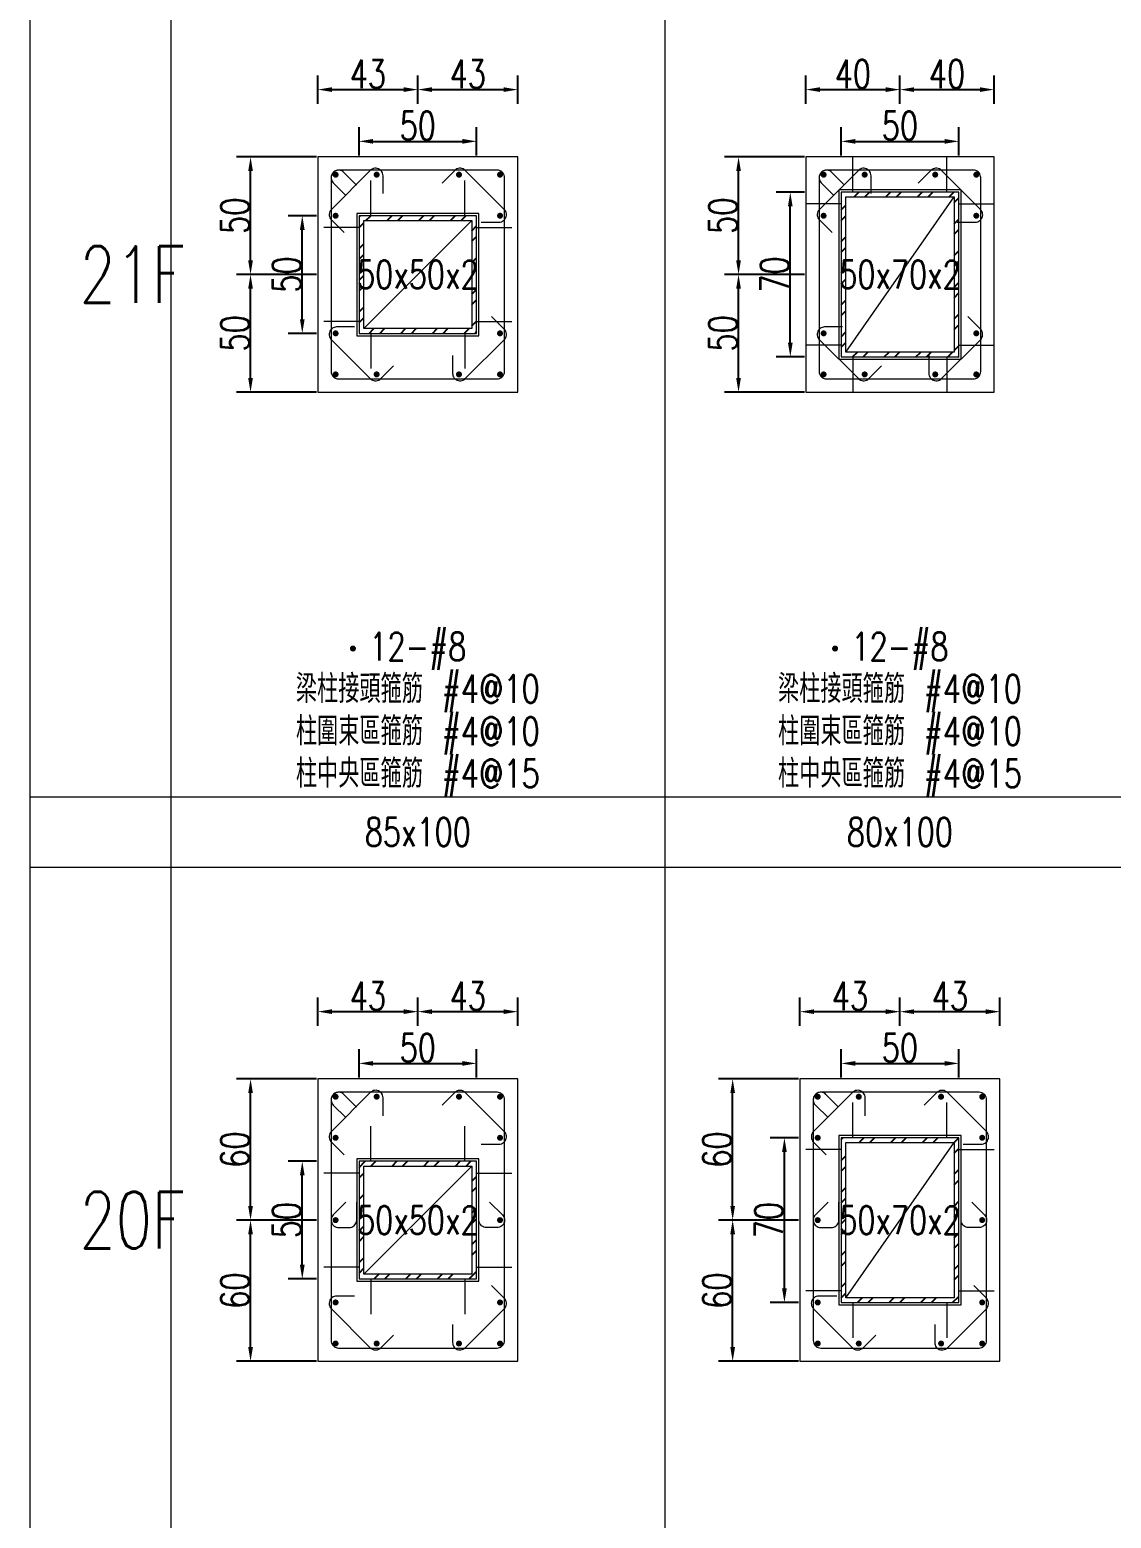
# Model space of a CAD drawing. Header units: millimetres. Extents: x 0 to 3905, y 0 to 8880.
# Drawn here: x 0 to 460, y 7763 to 8396 of the extents above; entities that cross this region are included whole.
import ezdxf
from ezdxf.enums import TextEntityAlignment as Align

# ---------------------------------------------------------------- set-up
doc = ezdxf.new("R2010")
doc.units = ezdxf.units.MM
doc.layers.get('DEFPOINTS').update_dxf_attribs({"color": 3})
for name, color, linetype in [('Hatch線', 6, 'Continuous'), ('主筋斷面', 2, 'Continuous'), ('文字-主筋根數', 7, 'Continuous'), ('文字-剪力筋 中央區', 7, 'Continuous'), ('文字-剪力筋-BC', 7, 'Continuous'), ('文字-剪力筋-圍束區', 7, 'Continuous'), ('文字-斷面尺寸', 7, 'Continuous'), ('文字-樓群名稱', 7, 'Continuous'), ('文字-輔助字', 7, 'Continuous'), ('柱斷面線', 4, 'Continuous'), ('標註字', 4, 'Continuous'), ('箍筋線', 1, 'Continuous'), ('網格線', 7, 'Continuous'), ('鋼柱', 11, 'Continuous')]:
    doc.layers.add(name, color=color, linetype=linetype)
doc.styles.add('note', font='txt.shx', dxfattribs={"width": 0.75, "height": 12})
doc.styles.add('txt', font='txt.shx', dxfattribs={"height": 0.2, "bigfont": 'chineset.shx'})
doc.dimstyles.new('RCAD_DIM', dxfattribs={"dimtxt": 12, "dimasz": 6, "dimexe": 6, "dimexo": 0.625, "dimtad": 1, "dimdec": 0, "dimdsep": 46, "dimtxsty": 'note', "dimcen": 2.5, "dimclrd": 256, "dimclre": 256, "dimclrt": 256, "dimadec": 0, "dimazin": 0, "dimtfac": 1, "dimtmove": 0, "dimatfit": 3, "dimfxl": 0, "dimtolj": 1, "dimarcsym": 0})

# ---------------------------------------------------------------- blocks, each defined once
blk = doc.blocks.new('*D132')
at = {"layer": 'DEFPOINTS', "color": 0}
for p in [(190, 7956.625), (140, 7950), (190, 7950)]:
    blk.add_point(p, dxfattribs=at)
at = {"layer": '標註字', "lineweight": -2}
for p, q in [((140, 7950.625), (140, 7962.625)), ((190, 7950.625), (190, 7962.625)), ((146, 7956.625), (184, 7956.625))]:
    blk.add_line(p, q, dxfattribs=at)
at = {"layer": '標註字'}
for points in [[(146, 7957.625), (146, 7955.625), (140, 7956.625)], [(184, 7955.625), (184, 7957.625), (190, 7956.625)]]:
    blk.add_solid(points, dxfattribs=at)
at = {"layer": '標註字', "insert": (165, 7963.25), "char_height": 12, "attachment_point": 5, "style": 'note'}
blk.add_mtext('\\A1;50', dxfattribs=at)
blk = doc.blocks.new('*D133')
at = {"layer": 'DEFPOINTS', "color": 0}
for p in [(115.875, 7915), (122.5, 7915), (122.5, 7865)]:
    blk.add_point(p, dxfattribs=at)
at = {"layer": '標註字', "lineweight": -2}
for p, q in [((121.875, 7915), (109.875, 7915)), ((115.875, 7871), (115.875, 7909)), ((121.875, 7865), (109.875, 7865))]:
    blk.add_line(p, q, dxfattribs=at)
at = {"layer": '標註字'}
for points in [[(116.875, 7909), (114.875, 7909), (115.875, 7915)], [(114.875, 7871), (116.875, 7871), (115.875, 7865)]]:
    blk.add_solid(points, dxfattribs=at)
at = {"layer": '標註字', "insert": (109.25, 7890), "char_height": 12, "attachment_point": 5, "rotation": 90, "style": 'note'}
blk.add_mtext('\\A1;50', dxfattribs=at)
blk = doc.blocks.new('*D134')
at = {"layer": 'DEFPOINTS', "color": 0}
for p in [(165, 7978.625), (122.5, 7972), (165, 7972)]:
    blk.add_point(p, dxfattribs=at)
at = {"layer": '標註字', "lineweight": -2}
for p, q in [((122.5, 7972.625), (122.5, 7984.625)), ((165, 7972.625), (165, 7984.625)), ((128.5, 7978.625), (159, 7978.625))]:
    blk.add_line(p, q, dxfattribs=at)
at = {"layer": '標註字'}
for points in [[(128.5, 7979.625), (128.5, 7977.625), (122.5, 7978.625)], [(159, 7977.625), (159, 7979.625), (165, 7978.625)]]:
    blk.add_solid(points, dxfattribs=at)
at = {"layer": '標註字', "insert": (143.75, 7985.25), "char_height": 12, "attachment_point": 5, "style": 'note'}
blk.add_mtext('\\A1;43', dxfattribs=at)
blk = doc.blocks.new('*D135')
at = {"layer": 'DEFPOINTS', "color": 0}
for p in [(207.5, 7978.625), (165, 7972), (207.5, 7972)]:
    blk.add_point(p, dxfattribs=at)
at = {"layer": '標註字', "lineweight": -2}
for p, q in [((165, 7972.625), (165, 7984.625)), ((207.5, 7972.625), (207.5, 7984.625)), ((171, 7978.625), (201.5, 7978.625))]:
    blk.add_line(p, q, dxfattribs=at)
at = {"layer": '標註字'}
for points in [[(171, 7979.625), (171, 7977.625), (165, 7978.625)], [(201.5, 7977.625), (201.5, 7979.625), (207.5, 7978.625)]]:
    blk.add_solid(points, dxfattribs=at)
at = {"layer": '標註字', "insert": (186.25, 7985.25), "char_height": 12, "attachment_point": 5, "style": 'note'}
blk.add_mtext('\\A1;43', dxfattribs=at)
blk = doc.blocks.new('*D136')
at = {"layer": 'DEFPOINTS', "color": 0}
for p in [(93.875, 7890), (122.5, 7890), (122.5, 7830)]:
    blk.add_point(p, dxfattribs=at)
at = {"layer": '標註字', "lineweight": -2}
for p, q in [((121.875, 7890), (87.875, 7890)), ((93.875, 7836), (93.875, 7884)), ((121.875, 7830), (87.875, 7830))]:
    blk.add_line(p, q, dxfattribs=at)
at = {"layer": '標註字'}
for points in [[(94.875, 7884), (92.875, 7884), (93.875, 7890)], [(92.875, 7836), (94.875, 7836), (93.875, 7830)]]:
    blk.add_solid(points, dxfattribs=at)
at = {"layer": '標註字', "insert": (87.25, 7860), "char_height": 12, "attachment_point": 5, "rotation": 90, "style": 'note'}
blk.add_mtext('\\A1;60', dxfattribs=at)
blk = doc.blocks.new('*D137')
at = {"layer": 'DEFPOINTS', "color": 0}
for p in [(93.875, 7950), (122.5, 7950), (122.5, 7890)]:
    blk.add_point(p, dxfattribs=at)
at = {"layer": '標註字', "lineweight": -2}
for p, q in [((121.875, 7950), (87.875, 7950)), ((93.875, 7896), (93.875, 7944)), ((121.875, 7890), (87.875, 7890))]:
    blk.add_line(p, q, dxfattribs=at)
at = {"layer": '標註字'}
for points in [[(94.875, 7944), (92.875, 7944), (93.875, 7950)], [(92.875, 7896), (94.875, 7896), (93.875, 7890)]]:
    blk.add_solid(points, dxfattribs=at)
at = {"layer": '標註字', "insert": (87.25, 7920), "char_height": 12, "attachment_point": 5, "rotation": 90, "style": 'note'}
blk.add_mtext('\\A1;60', dxfattribs=at)
blk = doc.blocks.new('Circle_Filled')
at = {"const_width": 0.5}
blk.add_lwpolyline([(-0.25, 0, 1), (0.25, 0, 1)], format="xyb", close=True, dxfattribs=at)
blk = doc.blocks.new('*D138')
at = {"layer": 'DEFPOINTS', "color": 0}
for p in [(190, 8348.625), (140, 8342), (190, 8342)]:
    blk.add_point(p, dxfattribs=at)
at = {"layer": '標註字', "lineweight": -2}
for p, q in [((140, 8342.625), (140, 8354.625)), ((190, 8342.625), (190, 8354.625)), ((146, 8348.625), (184, 8348.625))]:
    blk.add_line(p, q, dxfattribs=at)
at = {"layer": '標註字'}
for points in [[(146, 8349.625), (146, 8347.625), (140, 8348.625)], [(184, 8347.625), (184, 8349.625), (190, 8348.625)]]:
    blk.add_solid(points, dxfattribs=at)
at = {"layer": '標註字', "insert": (165, 8355.25), "char_height": 12, "attachment_point": 5, "style": 'note'}
blk.add_mtext('\\A1;50', dxfattribs=at)
blk = doc.blocks.new('*D139')
at = {"layer": 'DEFPOINTS', "color": 0}
for p in [(115.875, 8317), (122.5, 8317), (122.5, 8267)]:
    blk.add_point(p, dxfattribs=at)
at = {"layer": '標註字', "lineweight": -2}
for p, q in [((121.875, 8317), (109.875, 8317)), ((115.875, 8273), (115.875, 8311)), ((121.875, 8267), (109.875, 8267))]:
    blk.add_line(p, q, dxfattribs=at)
at = {"layer": '標註字'}
for points in [[(116.875, 8311), (114.875, 8311), (115.875, 8317)], [(114.875, 8273), (116.875, 8273), (115.875, 8267)]]:
    blk.add_solid(points, dxfattribs=at)
at = {"layer": '標註字', "insert": (109.25, 8292), "char_height": 12, "attachment_point": 5, "rotation": 90, "style": 'note'}
blk.add_mtext('\\A1;50', dxfattribs=at)
blk = doc.blocks.new('*D140')
at = {"layer": 'DEFPOINTS', "color": 0}
for p in [(165, 8370.625), (122.5, 8364), (165, 8364)]:
    blk.add_point(p, dxfattribs=at)
at = {"layer": '標註字', "lineweight": -2}
for p, q in [((122.5, 8364.625), (122.5, 8376.625)), ((165, 8364.625), (165, 8376.625)), ((128.5, 8370.625), (159, 8370.625))]:
    blk.add_line(p, q, dxfattribs=at)
at = {"layer": '標註字'}
for points in [[(128.5, 8371.625), (128.5, 8369.625), (122.5, 8370.625)], [(159, 8369.625), (159, 8371.625), (165, 8370.625)]]:
    blk.add_solid(points, dxfattribs=at)
at = {"layer": '標註字', "insert": (143.75, 8377.25), "char_height": 12, "attachment_point": 5, "style": 'note'}
blk.add_mtext('\\A1;43', dxfattribs=at)
blk = doc.blocks.new('*D141')
at = {"layer": 'DEFPOINTS', "color": 0}
for p in [(207.5, 8370.625), (165, 8364), (207.5, 8364)]:
    blk.add_point(p, dxfattribs=at)
at = {"layer": '標註字', "lineweight": -2}
for p, q in [((165, 8364.625), (165, 8376.625)), ((207.5, 8364.625), (207.5, 8376.625)), ((171, 8370.625), (201.5, 8370.625))]:
    blk.add_line(p, q, dxfattribs=at)
at = {"layer": '標註字'}
for points in [[(171, 8371.625), (171, 8369.625), (165, 8370.625)], [(201.5, 8369.625), (201.5, 8371.625), (207.5, 8370.625)]]:
    blk.add_solid(points, dxfattribs=at)
at = {"layer": '標註字', "insert": (186.25, 8377.25), "char_height": 12, "attachment_point": 5, "style": 'note'}
blk.add_mtext('\\A1;43', dxfattribs=at)
blk = doc.blocks.new('*D142')
at = {"layer": 'DEFPOINTS', "color": 0}
for p in [(93.875, 8292), (122.5, 8292), (122.5, 8242)]:
    blk.add_point(p, dxfattribs=at)
at = {"layer": '標註字', "lineweight": -2}
for p, q in [((121.875, 8292), (87.875, 8292)), ((93.875, 8248), (93.875, 8286)), ((121.875, 8242), (87.875, 8242))]:
    blk.add_line(p, q, dxfattribs=at)
at = {"layer": '標註字'}
for points in [[(94.875, 8286), (92.875, 8286), (93.875, 8292)], [(92.875, 8248), (94.875, 8248), (93.875, 8242)]]:
    blk.add_solid(points, dxfattribs=at)
at = {"layer": '標註字', "insert": (87.25, 8267), "char_height": 12, "attachment_point": 5, "rotation": 90, "style": 'note'}
blk.add_mtext('\\A1;50', dxfattribs=at)
blk = doc.blocks.new('*D143')
at = {"layer": 'DEFPOINTS', "color": 0}
for p in [(93.875, 8342), (122.5, 8342), (122.5, 8292)]:
    blk.add_point(p, dxfattribs=at)
at = {"layer": '標註字', "lineweight": -2}
for p, q in [((121.875, 8342), (87.875, 8342)), ((93.875, 8298), (93.875, 8336)), ((121.875, 8292), (87.875, 8292))]:
    blk.add_line(p, q, dxfattribs=at)
at = {"layer": '標註字'}
for points in [[(94.875, 8336), (92.875, 8336), (93.875, 8342)], [(92.875, 8298), (94.875, 8298), (93.875, 8292)]]:
    blk.add_solid(points, dxfattribs=at)
at = {"layer": '標註字', "insert": (87.25, 8317), "char_height": 12, "attachment_point": 5, "rotation": 90, "style": 'note'}
blk.add_mtext('\\A1;50', dxfattribs=at)
blk = doc.blocks.new('*D264')
at = {"layer": 'DEFPOINTS', "color": 0}
for p in [(395, 7956.625), (345, 7950), (395, 7950)]:
    blk.add_point(p, dxfattribs=at)
at = {"layer": '標註字', "lineweight": -2}
for p, q in [((345, 7950.625), (345, 7962.625)), ((395, 7950.625), (395, 7962.625)), ((351, 7956.625), (389, 7956.625))]:
    blk.add_line(p, q, dxfattribs=at)
at = {"layer": '標註字'}
for points in [[(351, 7957.625), (351, 7955.625), (345, 7956.625)], [(389, 7955.625), (389, 7957.625), (395, 7956.625)]]:
    blk.add_solid(points, dxfattribs=at)
at = {"layer": '標註字', "insert": (370, 7963.25), "char_height": 12, "attachment_point": 5, "style": 'note'}
blk.add_mtext('\\A1;50', dxfattribs=at)
blk = doc.blocks.new('*D265')
at = {"layer": 'DEFPOINTS', "color": 0}
for p in [(320.875, 7925), (327.5, 7925), (327.5, 7855)]:
    blk.add_point(p, dxfattribs=at)
at = {"layer": '標註字', "lineweight": -2}
for p, q in [((326.875, 7925), (314.875, 7925)), ((320.875, 7861), (320.875, 7919)), ((326.875, 7855), (314.875, 7855))]:
    blk.add_line(p, q, dxfattribs=at)
at = {"layer": '標註字'}
for points in [[(321.875, 7919), (319.875, 7919), (320.875, 7925)], [(319.875, 7861), (321.875, 7861), (320.875, 7855)]]:
    blk.add_solid(points, dxfattribs=at)
at = {"layer": '標註字', "insert": (314.25, 7890), "char_height": 12, "attachment_point": 5, "rotation": 90, "style": 'note'}
blk.add_mtext('\\A1;70', dxfattribs=at)
blk = doc.blocks.new('*D266')
at = {"layer": 'DEFPOINTS', "color": 0}
for p in [(370, 7978.625), (327.5, 7972), (370, 7972)]:
    blk.add_point(p, dxfattribs=at)
at = {"layer": '標註字', "lineweight": -2}
for p, q in [((327.5, 7972.625), (327.5, 7984.625)), ((370, 7972.625), (370, 7984.625)), ((333.5, 7978.625), (364, 7978.625))]:
    blk.add_line(p, q, dxfattribs=at)
at = {"layer": '標註字'}
for points in [[(333.5, 7979.625), (333.5, 7977.625), (327.5, 7978.625)], [(364, 7977.625), (364, 7979.625), (370, 7978.625)]]:
    blk.add_solid(points, dxfattribs=at)
at = {"layer": '標註字', "insert": (348.75, 7985.25), "char_height": 12, "attachment_point": 5, "style": 'note'}
blk.add_mtext('\\A1;43', dxfattribs=at)
blk = doc.blocks.new('*D267')
at = {"layer": 'DEFPOINTS', "color": 0}
for p in [(412.5, 7978.625), (370, 7972), (412.5, 7972)]:
    blk.add_point(p, dxfattribs=at)
at = {"layer": '標註字', "lineweight": -2}
for p, q in [((370, 7972.625), (370, 7984.625)), ((412.5, 7972.625), (412.5, 7984.625)), ((376, 7978.625), (406.5, 7978.625))]:
    blk.add_line(p, q, dxfattribs=at)
at = {"layer": '標註字'}
for points in [[(376, 7979.625), (376, 7977.625), (370, 7978.625)], [(406.5, 7977.625), (406.5, 7979.625), (412.5, 7978.625)]]:
    blk.add_solid(points, dxfattribs=at)
at = {"layer": '標註字', "insert": (391.25, 7985.25), "char_height": 12, "attachment_point": 5, "style": 'note'}
blk.add_mtext('\\A1;43', dxfattribs=at)
blk = doc.blocks.new('*D268')
at = {"layer": 'DEFPOINTS', "color": 0}
for p in [(298.875, 7890), (327.5, 7890), (327.5, 7830)]:
    blk.add_point(p, dxfattribs=at)
at = {"layer": '標註字', "lineweight": -2}
for p, q in [((326.875, 7890), (292.875, 7890)), ((298.875, 7836), (298.875, 7884)), ((326.875, 7830), (292.875, 7830))]:
    blk.add_line(p, q, dxfattribs=at)
at = {"layer": '標註字'}
for points in [[(299.875, 7884), (297.875, 7884), (298.875, 7890)], [(297.875, 7836), (299.875, 7836), (298.875, 7830)]]:
    blk.add_solid(points, dxfattribs=at)
at = {"layer": '標註字', "insert": (292.25, 7860), "char_height": 12, "attachment_point": 5, "rotation": 90, "style": 'note'}
blk.add_mtext('\\A1;60', dxfattribs=at)
blk = doc.blocks.new('*D269')
at = {"layer": 'DEFPOINTS', "color": 0}
for p in [(298.875, 7950), (327.5, 7950), (327.5, 7890)]:
    blk.add_point(p, dxfattribs=at)
at = {"layer": '標註字', "lineweight": -2}
for p, q in [((326.875, 7950), (292.875, 7950)), ((298.875, 7896), (298.875, 7944)), ((326.875, 7890), (292.875, 7890))]:
    blk.add_line(p, q, dxfattribs=at)
at = {"layer": '標註字'}
for points in [[(299.875, 7944), (297.875, 7944), (298.875, 7950)], [(297.875, 7896), (299.875, 7896), (298.875, 7890)]]:
    blk.add_solid(points, dxfattribs=at)
at = {"layer": '標註字', "insert": (292.25, 7920), "char_height": 12, "attachment_point": 5, "rotation": 90, "style": 'note'}
blk.add_mtext('\\A1;60', dxfattribs=at)
blk = doc.blocks.new('*D270')
at = {"layer": 'DEFPOINTS', "color": 0}
for p in [(395, 8348.625), (345, 8342), (395, 8342)]:
    blk.add_point(p, dxfattribs=at)
at = {"layer": '標註字', "lineweight": -2}
for p, q in [((345, 8342.625), (345, 8354.625)), ((395, 8342.625), (395, 8354.625)), ((351, 8348.625), (389, 8348.625))]:
    blk.add_line(p, q, dxfattribs=at)
at = {"layer": '標註字'}
for points in [[(351, 8349.625), (351, 8347.625), (345, 8348.625)], [(389, 8347.625), (389, 8349.625), (395, 8348.625)]]:
    blk.add_solid(points, dxfattribs=at)
at = {"layer": '標註字', "insert": (370, 8355.25), "char_height": 12, "attachment_point": 5, "style": 'note'}
blk.add_mtext('\\A1;50', dxfattribs=at)
blk = doc.blocks.new('*D271')
at = {"layer": 'DEFPOINTS', "color": 0}
for p in [(323.375, 8327), (330, 8327), (330, 8257)]:
    blk.add_point(p, dxfattribs=at)
at = {"layer": '標註字', "lineweight": -2}
for p, q in [((329.375, 8327), (317.375, 8327)), ((323.375, 8263), (323.375, 8321)), ((329.375, 8257), (317.375, 8257))]:
    blk.add_line(p, q, dxfattribs=at)
at = {"layer": '標註字'}
for points in [[(324.375, 8321), (322.375, 8321), (323.375, 8327)], [(322.375, 8263), (324.375, 8263), (323.375, 8257)]]:
    blk.add_solid(points, dxfattribs=at)
at = {"layer": '標註字', "insert": (316.75, 8292), "char_height": 12, "attachment_point": 5, "rotation": 90, "style": 'note'}
blk.add_mtext('\\A1;70', dxfattribs=at)
blk = doc.blocks.new('*D272')
at = {"layer": 'DEFPOINTS', "color": 0}
for p in [(370, 8370.625), (330, 8364), (370, 8364)]:
    blk.add_point(p, dxfattribs=at)
at = {"layer": '標註字', "lineweight": -2}
for p, q in [((330, 8364.625), (330, 8376.625)), ((370, 8364.625), (370, 8376.625)), ((336, 8370.625), (364, 8370.625))]:
    blk.add_line(p, q, dxfattribs=at)
at = {"layer": '標註字'}
for points in [[(336, 8371.625), (336, 8369.625), (330, 8370.625)], [(364, 8369.625), (364, 8371.625), (370, 8370.625)]]:
    blk.add_solid(points, dxfattribs=at)
at = {"layer": '標註字', "insert": (350, 8377.25), "char_height": 12, "attachment_point": 5, "style": 'note'}
blk.add_mtext('\\A1;40', dxfattribs=at)
blk = doc.blocks.new('*D273')
at = {"layer": 'DEFPOINTS', "color": 0}
for p in [(410, 8370.625), (370, 8364), (410, 8364)]:
    blk.add_point(p, dxfattribs=at)
at = {"layer": '標註字', "lineweight": -2}
for p, q in [((370, 8364.625), (370, 8376.625)), ((410, 8364.625), (410, 8376.625)), ((376, 8370.625), (404, 8370.625))]:
    blk.add_line(p, q, dxfattribs=at)
at = {"layer": '標註字'}
for points in [[(376, 8371.625), (376, 8369.625), (370, 8370.625)], [(404, 8369.625), (404, 8371.625), (410, 8370.625)]]:
    blk.add_solid(points, dxfattribs=at)
at = {"layer": '標註字', "insert": (390, 8377.25), "char_height": 12, "attachment_point": 5, "style": 'note'}
blk.add_mtext('\\A1;40', dxfattribs=at)
blk = doc.blocks.new('*D274')
at = {"layer": 'DEFPOINTS', "color": 0}
for p in [(301.375, 8292), (330, 8292), (330, 8242)]:
    blk.add_point(p, dxfattribs=at)
at = {"layer": '標註字', "lineweight": -2}
for p, q in [((329.375, 8292), (295.375, 8292)), ((301.375, 8248), (301.375, 8286)), ((329.375, 8242), (295.375, 8242))]:
    blk.add_line(p, q, dxfattribs=at)
at = {"layer": '標註字'}
for points in [[(302.375, 8286), (300.375, 8286), (301.375, 8292)], [(300.375, 8248), (302.375, 8248), (301.375, 8242)]]:
    blk.add_solid(points, dxfattribs=at)
at = {"layer": '標註字', "insert": (294.75, 8267), "char_height": 12, "attachment_point": 5, "rotation": 90, "style": 'note'}
blk.add_mtext('\\A1;50', dxfattribs=at)
blk = doc.blocks.new('*D275')
at = {"layer": 'DEFPOINTS', "color": 0}
for p in [(301.375, 8342), (330, 8342), (330, 8292)]:
    blk.add_point(p, dxfattribs=at)
at = {"layer": '標註字', "lineweight": -2}
for p, q in [((329.375, 8342), (295.375, 8342)), ((301.375, 8298), (301.375, 8336)), ((329.375, 8292), (295.375, 8292))]:
    blk.add_line(p, q, dxfattribs=at)
at = {"layer": '標註字'}
for points in [[(302.375, 8336), (300.375, 8336), (301.375, 8342)], [(300.375, 8298), (302.375, 8298), (301.375, 8292)]]:
    blk.add_solid(points, dxfattribs=at)
at = {"layer": '標註字', "insert": (294.75, 8317), "char_height": 12, "attachment_point": 5, "rotation": 90, "style": 'note'}
blk.add_mtext('\\A1;50', dxfattribs=at)

msp = doc.modelspace()

# ---------------------------------------------------------------- hatches: boundary and pattern name
at = {"layer": 'Hatch線'}
h = msp.add_hatch(dxfattribs=at)
h.set_pattern_fill('ANSI32', color=256, style=0)
h.paths.add_polyline_path([(345, 8257), (395, 8257), (395, 8327), (345, 8327)], flags=17)
h.paths.add_polyline_path([(347, 8259), (347, 8325), (393, 8325), (393, 8259)])
h = msp.add_hatch(dxfattribs=at)
h.set_pattern_fill('ANSI32', color=256, style=0)
h.paths.add_polyline_path([(140, 8267), (190, 8267), (190, 8317), (140, 8317)], flags=17)
h.paths.add_polyline_path([(142, 8269), (142, 8315), (188, 8315), (188, 8269)])
h = msp.add_hatch(dxfattribs=at)
h.set_pattern_fill('ANSI32', color=256, style=0)
h.paths.add_polyline_path([(345, 7855), (395, 7855), (395, 7925), (345, 7925)], flags=17)
h.paths.add_polyline_path([(347, 7857), (347, 7923), (393, 7923), (393, 7857)])
h = msp.add_hatch(dxfattribs=at)
h.set_pattern_fill('ANSI32', color=256, style=0)
h.paths.add_polyline_path([(140, 7865), (190, 7865), (190, 7915), (140, 7915)], flags=17)
h.paths.add_polyline_path([(142, 7867), (142, 7913), (188, 7913), (188, 7867)])

# ---------------------------------------------------------------- linework, layer by layer
at = {"layer": 'DEFPOINTS', "lineweight": 5}
for points in [[(350, 8327), (350, 8342)], [(390, 8327), (390, 8342)], [(145, 8317), (145, 8332)], [(185, 8317), (185, 8332)], [(345, 8256), (396, 8256), (396, 8328), (344, 8328), (344, 8256), (345, 8256)], [(345, 8322), (330, 8322)], [(347, 8259), (393, 8325)], [(395, 8322), (410, 8322)], [(140, 8266), (191, 8266), (191, 8318), (139, 8318), (139, 8266), (140, 8266)], [(142, 8269), (188, 8315)], [(140, 8312), (125, 8312)], [(190, 8312), (205, 8312)], [(140, 8272), (125, 8272)], [(190, 8272), (205, 8272)], [(145, 8267), (145, 8252)], [(185, 8267), (185, 8252)], [(345, 8262), (330, 8262)], [(395, 8262), (410, 8262)], [(350, 8257), (350, 8242)], [(390, 8257), (390, 8242)], [(350, 7925), (350, 7940)], [(390, 7925), (390, 7940)], [(145, 7915), (145, 7930)], [(185, 7915), (185, 7930)], [(345, 7854), (396, 7854), (396, 7926), (344, 7926), (344, 7854), (345, 7854)], [(347, 7857), (393, 7923)], [(345, 7920), (330, 7920)], [(395, 7920), (410, 7920)], [(140, 7910), (125, 7910)], [(140, 7864), (191, 7864), (191, 7916), (139, 7916), (139, 7864), (140, 7864)], [(142, 7867), (188, 7913)], [(190, 7910), (205, 7910)], [(140, 7870), (125, 7870)], [(190, 7870), (205, 7870)], [(145, 7865), (145, 7850)], [(185, 7865), (185, 7850)], [(345, 7860), (330, 7860)], [(395, 7860), (410, 7860)], [(350, 7855), (350, 7840)], [(390, 7855), (390, 7840)]]:
    msp.add_lwpolyline(points, dxfattribs=at)
at = {"layer": '柱斷面線', "lineweight": 5}
for points in [[(122.5, 8242), (207.5, 8242), (207.5, 8342), (122.5, 8342), (122.5, 8242)], [(330, 8242), (410, 8242), (410, 8342), (330, 8342), (330, 8242)], [(122.5, 7830), (207.5, 7830), (207.5, 7950), (122.5, 7950), (122.5, 7830)], [(327.5, 7830), (412.5, 7830), (412.5, 7950), (327.5, 7950), (327.5, 7830)]]:
    msp.add_lwpolyline(points, dxfattribs=at)
at = {"layer": '箍筋線', "lineweight": 5}
for points in [[(150.23, 8326.39), (150.23, 8334.01), (150.18, 8334.54), (150.05, 8335.06), (149.83, 8335.55), (149.53, 8335.99), (149.17, 8336.38), (148.74, 8336.7), (148.27, 8336.94), (147.76, 8337.11), (147.23, 8337.18), (146.7, 8337.17), (146.17, 8337.06), (145.67, 8336.87), (145.21, 8336.6), (144.81, 8336.26), (128.24, 8319.69), (127.89, 8319.27), (127.61, 8318.79), (127.42, 8318.27), (127.33, 8317.73), (127.33, 8317.17), (127.42, 8316.63), (127.61, 8316.11), (127.89, 8315.63), (128.24, 8315.2), (133.63, 8309.82)], [(138.94, 8330.05), (133.56, 8335.44), (133.15, 8335.78), (132.69, 8336.05), (132.19, 8336.24), (131.67, 8336.35), (131.13, 8336.36), (130.6, 8336.29), (130.09, 8336.12), (129.62, 8335.88), (129.19, 8335.56), (128.83, 8335.17), (128.53, 8334.73), (128.31, 8334.24), (128.18, 8333.72), (128.13, 8333.19), (128.13, 8250.81), (128.18, 8250.26), (128.33, 8249.72), (128.56, 8249.22), (128.88, 8248.77), (129.27, 8248.38), (129.72, 8248.06), (130.22, 8247.83), (130.76, 8247.68), (131.31, 8247.63), (198.69, 8247.63), (199.24, 8247.68), (199.78, 8247.83), (200.28, 8248.06), (200.73, 8248.38), (201.12, 8248.77), (201.44, 8249.22), (201.67, 8249.72), (201.82, 8250.26), (201.87, 8250.81), (201.87, 8333.19), (201.82, 8333.74), (201.67, 8334.28), (201.44, 8334.78), (201.12, 8335.23), (200.73, 8335.62), (200.28, 8335.94), (199.78, 8336.17), (199.24, 8336.32), (198.69, 8336.37), (131.31, 8336.37), (130.78, 8336.32), (130.26, 8336.19), (129.77, 8335.97), (129.33, 8335.67), (128.94, 8335.31), (128.62, 8334.88), (128.38, 8334.41), (128.21, 8333.9), (128.14, 8333.37), (128.15, 8332.83), (128.26, 8332.31), (128.45, 8331.81), (128.72, 8331.35), (129.06, 8330.94), (134.45, 8325.56)], [(191.89, 8314.27), (199.51, 8314.27), (200.04, 8314.32), (200.56, 8314.45), (201.05, 8314.67), (201.49, 8314.97), (201.88, 8315.33), (202.2, 8315.76), (202.44, 8316.23), (202.61, 8316.74), (202.68, 8317.27), (202.67, 8317.8), (202.56, 8318.33), (202.37, 8318.83), (202.1, 8319.29), (201.76, 8319.69), (185.19, 8336.26), (184.77, 8336.61), (184.29, 8336.89), (183.77, 8337.08), (183.23, 8337.17), (182.67, 8337.17), (182.13, 8337.08), (181.61, 8336.89), (181.13, 8336.61), (180.7, 8336.26), (175.32, 8330.87)], [(357.73, 8326.39), (357.73, 8334.01), (357.68, 8334.54), (357.55, 8335.06), (357.33, 8335.55), (357.03, 8335.99), (356.67, 8336.38), (356.24, 8336.7), (355.77, 8336.94), (355.26, 8337.11), (354.73, 8337.18), (354.2, 8337.17), (353.67, 8337.06), (353.17, 8336.87), (352.71, 8336.6), (352.31, 8336.26), (335.74, 8319.69), (335.39, 8319.27), (335.11, 8318.79), (334.92, 8318.27), (334.83, 8317.73), (334.83, 8317.17), (334.92, 8316.63), (335.11, 8316.11), (335.39, 8315.63), (335.74, 8315.2), (341.13, 8309.82)], [(346.44, 8330.05), (341.06, 8335.44), (340.65, 8335.78), (340.19, 8336.05), (339.69, 8336.24), (339.17, 8336.35), (338.63, 8336.36), (338.1, 8336.29), (337.59, 8336.12), (337.12, 8335.88), (336.69, 8335.56), (336.33, 8335.17), (336.03, 8334.73), (335.81, 8334.24), (335.68, 8333.72), (335.63, 8333.19), (335.63, 8250.81), (335.68, 8250.26), (335.83, 8249.72), (336.06, 8249.22), (336.38, 8248.77), (336.77, 8248.38), (337.22, 8248.06), (337.72, 8247.83), (338.26, 8247.68), (338.81, 8247.63), (401.19, 8247.63), (401.74, 8247.68), (402.28, 8247.83), (402.78, 8248.06), (403.23, 8248.38), (403.62, 8248.77), (403.94, 8249.22), (404.17, 8249.72), (404.32, 8250.26), (404.37, 8250.81), (404.37, 8333.19), (404.32, 8333.74), (404.17, 8334.28), (403.94, 8334.78), (403.62, 8335.23), (403.23, 8335.62), (402.78, 8335.94), (402.28, 8336.17), (401.74, 8336.32), (401.19, 8336.37), (338.81, 8336.37), (338.28, 8336.32), (337.76, 8336.19), (337.27, 8335.97), (336.83, 8335.67), (336.44, 8335.31), (336.12, 8334.88), (335.88, 8334.41), (335.71, 8333.9), (335.64, 8333.37), (335.65, 8332.83), (335.76, 8332.31), (335.95, 8331.81), (336.22, 8331.35), (336.56, 8330.94), (341.95, 8325.56)], [(394.39, 8314.27), (402.01, 8314.27), (402.54, 8314.32), (403.06, 8314.45), (403.55, 8314.67), (403.99, 8314.97), (404.38, 8315.33), (404.7, 8315.76), (404.94, 8316.23), (405.11, 8316.74), (405.18, 8317.27), (405.17, 8317.8), (405.06, 8318.33), (404.87, 8318.83), (404.6, 8319.29), (404.26, 8319.69), (387.69, 8336.26), (387.27, 8336.61), (386.79, 8336.89), (386.27, 8337.08), (385.73, 8337.17), (385.17, 8337.17), (384.63, 8337.08), (384.11, 8336.89), (383.63, 8336.61), (383.2, 8336.26), (377.82, 8330.87)], [(179.77, 8257.61), (179.77, 8249.99), (179.82, 8249.46), (179.95, 8248.94), (180.17, 8248.45), (180.47, 8248.01), (180.83, 8247.62), (181.26, 8247.3), (181.73, 8247.06), (182.24, 8246.89), (182.77, 8246.82), (183.3, 8246.83), (183.83, 8246.94), (184.33, 8247.13), (184.79, 8247.4), (185.19, 8247.74), (201.76, 8264.31), (202.11, 8264.73), (202.39, 8265.21), (202.58, 8265.73), (202.67, 8266.27), (202.67, 8266.83), (202.58, 8267.37), (202.39, 8267.89), (202.11, 8268.37), (201.76, 8268.8), (196.37, 8274.18)], [(382.27, 8257.61), (382.27, 8249.99), (382.32, 8249.46), (382.45, 8248.94), (382.67, 8248.45), (382.97, 8248.01), (383.33, 8247.62), (383.76, 8247.3), (384.23, 8247.06), (384.74, 8246.89), (385.27, 8246.82), (385.8, 8246.83), (386.33, 8246.94), (386.83, 8247.13), (387.29, 8247.4), (387.69, 8247.74), (404.26, 8264.31), (404.61, 8264.73), (404.89, 8265.21), (405.08, 8265.73), (405.17, 8266.27), (405.17, 8266.83), (405.08, 8267.37), (404.89, 8267.89), (404.61, 8268.37), (404.26, 8268.8), (398.87, 8274.18)], [(138.11, 8269.73), (130.49, 8269.73), (129.96, 8269.68), (129.44, 8269.55), (128.95, 8269.33), (128.51, 8269.03), (128.12, 8268.67), (127.8, 8268.24), (127.56, 8267.77), (127.39, 8267.26), (127.32, 8266.73), (127.33, 8266.2), (127.44, 8265.67), (127.63, 8265.17), (127.9, 8264.71), (128.24, 8264.31), (144.81, 8247.74), (145.23, 8247.39), (145.71, 8247.11), (146.23, 8246.92), (146.77, 8246.83), (147.33, 8246.83), (147.87, 8246.92), (148.39, 8247.11), (148.87, 8247.39), (149.3, 8247.74), (154.68, 8253.13)], [(345.61, 8269.73), (337.99, 8269.73), (337.46, 8269.68), (336.94, 8269.55), (336.45, 8269.33), (336.01, 8269.03), (335.62, 8268.67), (335.3, 8268.24), (335.06, 8267.77), (334.89, 8267.26), (334.82, 8266.73), (334.83, 8266.2), (334.94, 8265.67), (335.13, 8265.17), (335.4, 8264.71), (335.74, 8264.31), (352.31, 8247.74), (352.73, 8247.39), (353.21, 8247.11), (353.73, 8246.92), (354.27, 8246.83), (354.83, 8246.83), (355.37, 8246.92), (355.89, 8247.11), (356.37, 8247.39), (356.8, 8247.74), (362.18, 8253.13)], [(150.23, 7934.39), (150.23, 7942.01), (150.18, 7942.54), (150.05, 7943.06), (149.83, 7943.55), (149.53, 7943.99), (149.17, 7944.38), (148.74, 7944.7), (148.27, 7944.94), (147.76, 7945.11), (147.23, 7945.18), (146.7, 7945.17), (146.17, 7945.06), (145.67, 7944.87), (145.21, 7944.6), (144.81, 7944.26), (128.24, 7927.69), (127.89, 7927.27), (127.61, 7926.79), (127.42, 7926.27), (127.33, 7925.73), (127.33, 7925.17), (127.42, 7924.63), (127.61, 7924.11), (127.89, 7923.63), (128.24, 7923.2), (133.63, 7917.82)], [(138.94, 7938.05), (133.56, 7943.44), (133.15, 7943.78), (132.69, 7944.05), (132.19, 7944.24), (131.67, 7944.35), (131.13, 7944.36), (130.6, 7944.29), (130.09, 7944.12), (129.62, 7943.88), (129.19, 7943.56), (128.83, 7943.17), (128.53, 7942.73), (128.31, 7942.24), (128.18, 7941.72), (128.13, 7941.19), (128.13, 7838.81), (128.18, 7838.26), (128.33, 7837.72), (128.56, 7837.22), (128.88, 7836.77), (129.27, 7836.38), (129.72, 7836.06), (130.22, 7835.83), (130.76, 7835.68), (131.31, 7835.63), (198.69, 7835.63), (199.24, 7835.68), (199.78, 7835.83), (200.28, 7836.06), (200.73, 7836.38), (201.12, 7836.77), (201.44, 7837.22), (201.67, 7837.72), (201.82, 7838.26), (201.87, 7838.81), (201.87, 7941.19), (201.82, 7941.74), (201.67, 7942.28), (201.44, 7942.78), (201.12, 7943.23), (200.73, 7943.62), (200.28, 7943.94), (199.78, 7944.17), (199.24, 7944.32), (198.69, 7944.37), (131.31, 7944.37), (130.78, 7944.32), (130.26, 7944.19), (129.77, 7943.97), (129.33, 7943.67), (128.94, 7943.31), (128.62, 7942.88), (128.38, 7942.41), (128.21, 7941.9), (128.14, 7941.37), (128.15, 7940.83), (128.26, 7940.31), (128.45, 7939.81), (128.72, 7939.35), (129.06, 7938.94), (134.45, 7933.56)], [(191.89, 7922.27), (199.51, 7922.27), (200.04, 7922.32), (200.56, 7922.45), (201.05, 7922.67), (201.49, 7922.97), (201.88, 7923.33), (202.2, 7923.76), (202.44, 7924.23), (202.61, 7924.74), (202.68, 7925.27), (202.67, 7925.8), (202.56, 7926.33), (202.37, 7926.83), (202.1, 7927.29), (201.76, 7927.69), (185.19, 7944.26), (184.77, 7944.61), (184.29, 7944.89), (183.77, 7945.08), (183.23, 7945.17), (182.67, 7945.17), (182.13, 7945.08), (181.61, 7944.89), (181.13, 7944.61), (180.7, 7944.26), (175.32, 7938.87)], [(355.23, 7934.39), (355.23, 7942.01), (355.18, 7942.54), (355.05, 7943.06), (354.83, 7943.55), (354.53, 7943.99), (354.17, 7944.38), (353.74, 7944.7), (353.27, 7944.94), (352.76, 7945.11), (352.23, 7945.18), (351.7, 7945.17), (351.17, 7945.06), (350.67, 7944.87), (350.21, 7944.6), (349.81, 7944.26), (333.24, 7927.69), (332.89, 7927.27), (332.61, 7926.79), (332.42, 7926.27), (332.33, 7925.73), (332.33, 7925.17), (332.42, 7924.63), (332.61, 7924.11), (332.89, 7923.63), (333.24, 7923.2), (338.63, 7917.82)], [(343.94, 7938.05), (338.56, 7943.44), (338.15, 7943.78), (337.69, 7944.05), (337.19, 7944.24), (336.67, 7944.35), (336.13, 7944.36), (335.6, 7944.29), (335.09, 7944.12), (334.62, 7943.88), (334.19, 7943.56), (333.83, 7943.17), (333.53, 7942.73), (333.31, 7942.24), (333.18, 7941.72), (333.13, 7941.19), (333.13, 7838.81), (333.18, 7838.26), (333.33, 7837.72), (333.56, 7837.22), (333.88, 7836.77), (334.27, 7836.38), (334.72, 7836.06), (335.22, 7835.83), (335.76, 7835.68), (336.31, 7835.63), (403.69, 7835.63), (404.24, 7835.68), (404.78, 7835.83), (405.28, 7836.06), (405.73, 7836.38), (406.12, 7836.77), (406.44, 7837.22), (406.67, 7837.72), (406.82, 7838.26), (406.87, 7838.81), (406.87, 7941.19), (406.82, 7941.74), (406.67, 7942.28), (406.44, 7942.78), (406.12, 7943.23), (405.73, 7943.62), (405.28, 7943.94), (404.78, 7944.17), (404.24, 7944.32), (403.69, 7944.37), (336.31, 7944.37), (335.78, 7944.32), (335.26, 7944.19), (334.77, 7943.97), (334.33, 7943.67), (333.94, 7943.31), (333.62, 7942.88), (333.38, 7942.41), (333.21, 7941.9), (333.14, 7941.37), (333.15, 7940.83), (333.26, 7940.31), (333.45, 7939.81), (333.72, 7939.35), (334.06, 7938.94), (339.45, 7933.56)], [(396.89, 7922.27), (404.51, 7922.27), (405.04, 7922.32), (405.56, 7922.45), (406.05, 7922.67), (406.49, 7922.97), (406.88, 7923.33), (407.2, 7923.76), (407.44, 7924.23), (407.61, 7924.74), (407.68, 7925.27), (407.67, 7925.8), (407.56, 7926.33), (407.37, 7926.83), (407.1, 7927.29), (406.76, 7927.69), (390.19, 7944.26), (389.77, 7944.61), (389.29, 7944.89), (388.77, 7945.08), (388.23, 7945.17), (387.67, 7945.17), (387.13, 7945.08), (386.61, 7944.89), (386.13, 7944.61), (385.7, 7944.26), (380.32, 7938.87)], [(134.45, 7897.63), (129.06, 7892.25), (128.72, 7891.84), (128.45, 7891.38), (128.26, 7890.88), (128.15, 7890.36), (128.14, 7889.82), (128.21, 7889.29), (128.38, 7888.78), (128.62, 7888.31), (128.94, 7887.88), (129.33, 7887.52), (129.77, 7887.22), (130.26, 7887), (130.78, 7886.87), (131.31, 7886.83), (135.83, 7886.83), (136.38, 7886.87), (136.91, 7887.02), (137.41, 7887.25), (137.87, 7887.57), (138.26, 7887.96), (138.57, 7888.41), (138.81, 7888.91), (138.95, 7889.45), (139, 7890), (139, 7897.62)], [(195.55, 7897.63), (200.94, 7892.25), (201.28, 7891.84), (201.55, 7891.38), (201.74, 7890.88), (201.85, 7890.36), (201.86, 7889.82), (201.79, 7889.29), (201.62, 7888.78), (201.38, 7888.31), (201.06, 7887.88), (200.67, 7887.52), (200.23, 7887.22), (199.74, 7887), (199.22, 7886.87), (198.69, 7886.83), (194.17, 7886.83), (193.62, 7886.87), (193.09, 7887.02), (192.59, 7887.25), (192.13, 7887.57), (191.74, 7887.96), (191.43, 7888.41), (191.19, 7888.91), (191.05, 7889.45), (191, 7890), (191, 7897.62)], [(339.45, 7897.63), (334.06, 7892.25), (333.72, 7891.84), (333.45, 7891.38), (333.26, 7890.88), (333.15, 7890.36), (333.14, 7889.82), (333.21, 7889.29), (333.38, 7888.78), (333.62, 7888.31), (333.94, 7887.88), (334.33, 7887.52), (334.77, 7887.22), (335.26, 7887), (335.78, 7886.87), (336.31, 7886.83), (340.83, 7886.83), (341.38, 7886.87), (341.91, 7887.02), (342.41, 7887.25), (342.87, 7887.57), (343.26, 7887.96), (343.57, 7888.41), (343.81, 7888.91), (343.95, 7889.45), (344, 7890), (344, 7897.62)], [(400.55, 7897.63), (405.94, 7892.25), (406.28, 7891.84), (406.55, 7891.38), (406.74, 7890.88), (406.85, 7890.36), (406.86, 7889.82), (406.79, 7889.29), (406.62, 7888.78), (406.38, 7888.31), (406.06, 7887.88), (405.67, 7887.52), (405.23, 7887.22), (404.74, 7887), (404.22, 7886.87), (403.69, 7886.83), (399.17, 7886.83), (398.62, 7886.87), (398.09, 7887.02), (397.59, 7887.25), (397.13, 7887.57), (396.74, 7887.96), (396.43, 7888.41), (396.19, 7888.91), (396.05, 7889.45), (396, 7890), (396, 7897.62)], [(179.77, 7845.61), (179.77, 7837.99), (179.82, 7837.46), (179.95, 7836.94), (180.17, 7836.45), (180.47, 7836.01), (180.83, 7835.62), (181.26, 7835.3), (181.73, 7835.06), (182.24, 7834.89), (182.77, 7834.82), (183.3, 7834.83), (183.83, 7834.94), (184.33, 7835.13), (184.79, 7835.4), (185.19, 7835.74), (201.76, 7852.31), (202.11, 7852.73), (202.39, 7853.21), (202.58, 7853.73), (202.67, 7854.27), (202.67, 7854.83), (202.58, 7855.37), (202.39, 7855.89), (202.11, 7856.37), (201.76, 7856.8), (196.37, 7862.18)], [(384.77, 7845.61), (384.77, 7837.99), (384.82, 7837.46), (384.95, 7836.94), (385.17, 7836.45), (385.47, 7836.01), (385.83, 7835.62), (386.26, 7835.3), (386.73, 7835.06), (387.24, 7834.89), (387.77, 7834.82), (388.3, 7834.83), (388.83, 7834.94), (389.33, 7835.13), (389.79, 7835.4), (390.19, 7835.74), (406.76, 7852.31), (407.11, 7852.73), (407.39, 7853.21), (407.58, 7853.73), (407.67, 7854.27), (407.67, 7854.83), (407.58, 7855.37), (407.39, 7855.89), (407.11, 7856.37), (406.76, 7856.8), (401.37, 7862.18)], [(138.11, 7857.73), (130.49, 7857.73), (129.96, 7857.68), (129.44, 7857.55), (128.95, 7857.33), (128.51, 7857.03), (128.12, 7856.67), (127.8, 7856.24), (127.56, 7855.77), (127.39, 7855.26), (127.32, 7854.73), (127.33, 7854.2), (127.44, 7853.67), (127.63, 7853.17), (127.9, 7852.71), (128.24, 7852.31), (144.81, 7835.74), (145.23, 7835.39), (145.71, 7835.11), (146.23, 7834.92), (146.77, 7834.83), (147.33, 7834.83), (147.87, 7834.92), (148.39, 7835.11), (148.87, 7835.39), (149.3, 7835.74), (154.68, 7841.13)], [(343.11, 7857.73), (335.49, 7857.73), (334.96, 7857.68), (334.44, 7857.55), (333.95, 7857.33), (333.51, 7857.03), (333.12, 7856.67), (332.8, 7856.24), (332.56, 7855.77), (332.39, 7855.26), (332.32, 7854.73), (332.33, 7854.2), (332.44, 7853.67), (332.63, 7853.17), (332.9, 7852.71), (333.24, 7852.31), (349.81, 7835.74), (350.23, 7835.39), (350.71, 7835.11), (351.23, 7834.92), (351.77, 7834.83), (352.33, 7834.83), (352.87, 7834.92), (353.39, 7835.11), (353.87, 7835.39), (354.3, 7835.74), (359.68, 7841.13)]]:
    msp.add_lwpolyline(points, dxfattribs=at)
at = {"layer": '網格線', "lineweight": 5}
for points in [[(0, 8442), (0, 8070)], [(60, 8442), (60, 8070)], [(270, 8442), (270, 8070)], [(0, 8070), (0, 8040)], [(0, 8070), (60, 8070)], [(60, 8070), (270, 8070)], [(60, 8070), (60, 8040)], [(270, 8070), (470, 8070)], [(270, 8070), (270, 8040)], [(0, 8040), (0, 7668)], [(0, 8040), (60, 8040)], [(60, 8040), (270, 8040)], [(60, 8040), (60, 7668)], [(270, 8040), (470, 8040)], [(270, 8040), (270, 7668)]]:
    msp.add_lwpolyline(points, dxfattribs=at)
at = {"layer": '鋼柱', "lineweight": 5}
for points in [[(345, 8257), (395, 8257), (395, 8327), (345, 8327), (345, 8257)], [(347, 8259), (347, 8325), (393, 8325), (393, 8259), (347, 8259)], [(140, 8267), (190, 8267), (190, 8317), (140, 8317), (140, 8267)], [(142, 8269), (142, 8315), (188, 8315), (188, 8269), (142, 8269)], [(345, 7855), (395, 7855), (395, 7925), (345, 7925), (345, 7855)], [(347, 7857), (347, 7923), (393, 7923), (393, 7857), (347, 7857)], [(140, 7865), (190, 7865), (190, 7915), (140, 7915), (140, 7865)], [(142, 7867), (142, 7913), (188, 7913), (188, 7867), (142, 7867)]]:
    msp.add_lwpolyline(points, dxfattribs=at)

# ---------------------------------------------------------------- block references
at = {"layer": '主筋斷面', "lineweight": 5, "xscale": 2.539999961853027, "yscale": 2.539999961853027}
for p in [(130.04, 8334.46), (147.5, 8334.46), (182.5, 8334.46), (199.96, 8334.46), (337.54, 8334.46), (355, 8334.46), (385, 8334.46), (402.46, 8334.46), (130.04, 8317), (199.96, 8317), (337.54, 8317), (402.46, 8317), (130.04, 8267), (199.96, 8267), (337.54, 8267), (402.46, 8267), (130.04, 8249.54), (147.5, 8249.54), (182.5, 8249.54), (199.96, 8249.54), (337.54, 8249.54), (355, 8249.54), (385, 8249.54), (402.46, 8249.54), (137.42, 8133), (342.42, 8133), (130.04, 7942.46), (147.5, 7942.46), (182.5, 7942.46), (199.96, 7942.46), (335.04, 7942.46), (352.5, 7942.46), (387.5, 7942.46), (404.96, 7942.46), (130.04, 7925), (199.96, 7925), (335.04, 7925), (404.96, 7925), (130.04, 7890), (199.96, 7890), (335.04, 7890), (404.96, 7890), (130.04, 7855), (199.96, 7855), (335.04, 7855), (404.96, 7855), (130.04, 7837.54), (147.5, 7837.54), (182.5, 7837.54), (199.96, 7837.54), (335.04, 7837.54), (352.5, 7837.54), (387.5, 7837.54), (404.96, 7837.54)]:
    msp.add_blockref('Circle_Filled', p, dxfattribs=at)

# ---------------------------------------------------------------- texts
at = {"layer": '文字-主筋根數', "style": 'txt', "width": 0.75}
for p in [(165, 8133), (370, 8133)]:
    msp.add_text('12-#8', height=12, dxfattribs=at).set_placement(p, align=Align.MIDDLE)
at = {"layer": '文字-剪力筋 中央區', "style": 'txt', "width": 0.75}
for p in [(165, 8079), (370, 8079)]:
    msp.add_text('柱中央區箍筋 #4@15', height=12, dxfattribs=at).set_placement(p, align=Align.MIDDLE)
at = {"layer": '文字-剪力筋-BC', "style": 'txt', "width": 0.75}
for p in [(165, 8115), (370, 8115)]:
    msp.add_text('梁柱接頭箍筋 #4@10', height=12, dxfattribs=at).set_placement(p, align=Align.MIDDLE)
at = {"layer": '文字-剪力筋-圍束區', "style": 'txt', "width": 0.75}
for p in [(165, 8097), (370, 8097)]:
    msp.add_text('柱圍束區箍筋 #4@10', height=12, dxfattribs=at).set_placement(p, align=Align.MIDDLE)
at = {"layer": '文字-斷面尺寸', "style": 'txt', "width": 0.75}
for s, p in [('85x100', (165, 8055)), ('80x100', (370, 8055))]:
    msp.add_text(s, height=12, dxfattribs=at).set_placement(p, align=Align.MIDDLE)
at = {"layer": '文字-樓群名稱', "style": 'txt', "width": 0.75}
for s, p in [('21F', (43.5, 8292)), ('20F', (43.5, 7890))]:
    msp.add_text(s, height=24, dxfattribs=at).set_placement(p, align=Align.MIDDLE)
at = {"layer": '文字-輔助字', "style": 'txt', "width": 0.75}
for s, p in [('50x50x2', (165, 8292)), ('50x70x2', (370, 8292)), ('50x50x2', (165, 7890)), ('50x70x2', (370, 7890))]:
    msp.add_text(s, height=12, dxfattribs=at).set_placement(p, align=Align.MIDDLE)

# ---------------------------------------------------------------- dimensions: what is measured, and where the dimension line sits
at = {"layer": '標註字'}
for base, p1, p2, picture, middle in [((165, 8370.625), (122.5, 8364), (165, 8364), '*D140', (143.75, 8377.25)), ((207.5, 8370.625), (165, 8364), (207.5, 8364), '*D141', (186.25, 8377.25)), ((370, 8370.62), (330, 8364), (370, 8364), '*D272', (350, 8377.25)), ((410, 8370.62), (370, 8364), (410, 8364), '*D273', (390, 8377.25)), ((190, 8348.62), (140, 8342), (190, 8342), '*D138', (165, 8355.25)), ((395, 8348.62), (345, 8342), (395, 8342), '*D270', (370, 8355.25)), ((165, 7978.625), (122.5, 7972), (165, 7972), '*D134', (143.75, 7985.25)), ((207.5, 7978.625), (165, 7972), (207.5, 7972), '*D135', (186.25, 7985.25)), ((370, 7978.625), (327.5, 7972), (370, 7972), '*D266', (348.75, 7985.25)), ((412.5, 7978.625), (370, 7972), (412.5, 7972), '*D267', (391.25, 7985.25)), ((190, 7956.62), (140, 7950), (190, 7950), '*D132', (165, 7963.25)), ((395, 7956.62), (345, 7950), (395, 7950), '*D264', (370, 7963.25))]:
    dim = msp.add_linear_dim(base=base, p1=p1, p2=p2, dimstyle='RCAD_DIM', dxfattribs=at)
    dim.commit()
    dim.dimension.update_dxf_attribs({"geometry": picture, "text_midpoint": middle})
for base, p1, p2, picture, middle in [((93.88, 8342), (122.5, 8292), (122.5, 8342), '*D143', (87.25, 8317)), ((301.38, 8342), (330, 8292), (330, 8342), '*D275', (294.75, 8317)), ((323.38, 8327), (330, 8257), (330, 8327), '*D271', (316.75, 8292)), ((115.88, 8317), (122.5, 8267), (122.5, 8317), '*D139', (109.25, 8292)), ((93.88, 8292), (122.5, 8242), (122.5, 8292), '*D142', (87.25, 8267)), ((301.38, 8292), (330, 8242), (330, 8292), '*D274', (294.75, 8267)), ((93.88, 7950), (122.5, 7890), (122.5, 7950), '*D137', (87.25, 7920)), ((298.88, 7950), (327.5, 7890), (327.5, 7950), '*D269', (292.25, 7920)), ((320.88, 7925), (327.5, 7855), (327.5, 7925), '*D265', (314.25, 7890)), ((115.88, 7915), (122.5, 7865), (122.5, 7915), '*D133', (109.25, 7890)), ((93.88, 7890), (122.5, 7830), (122.5, 7890), '*D136', (87.25, 7860)), ((298.88, 7890), (327.5, 7830), (327.5, 7890), '*D268', (292.25, 7860))]:
    dim = msp.add_linear_dim(base=base, p1=p1, p2=p2, angle=90, dimstyle='RCAD_DIM', dxfattribs=at)
    dim.commit()
    dim.dimension.update_dxf_attribs({"geometry": picture, "text_midpoint": middle})

doc.saveas('drawing.dxf')
